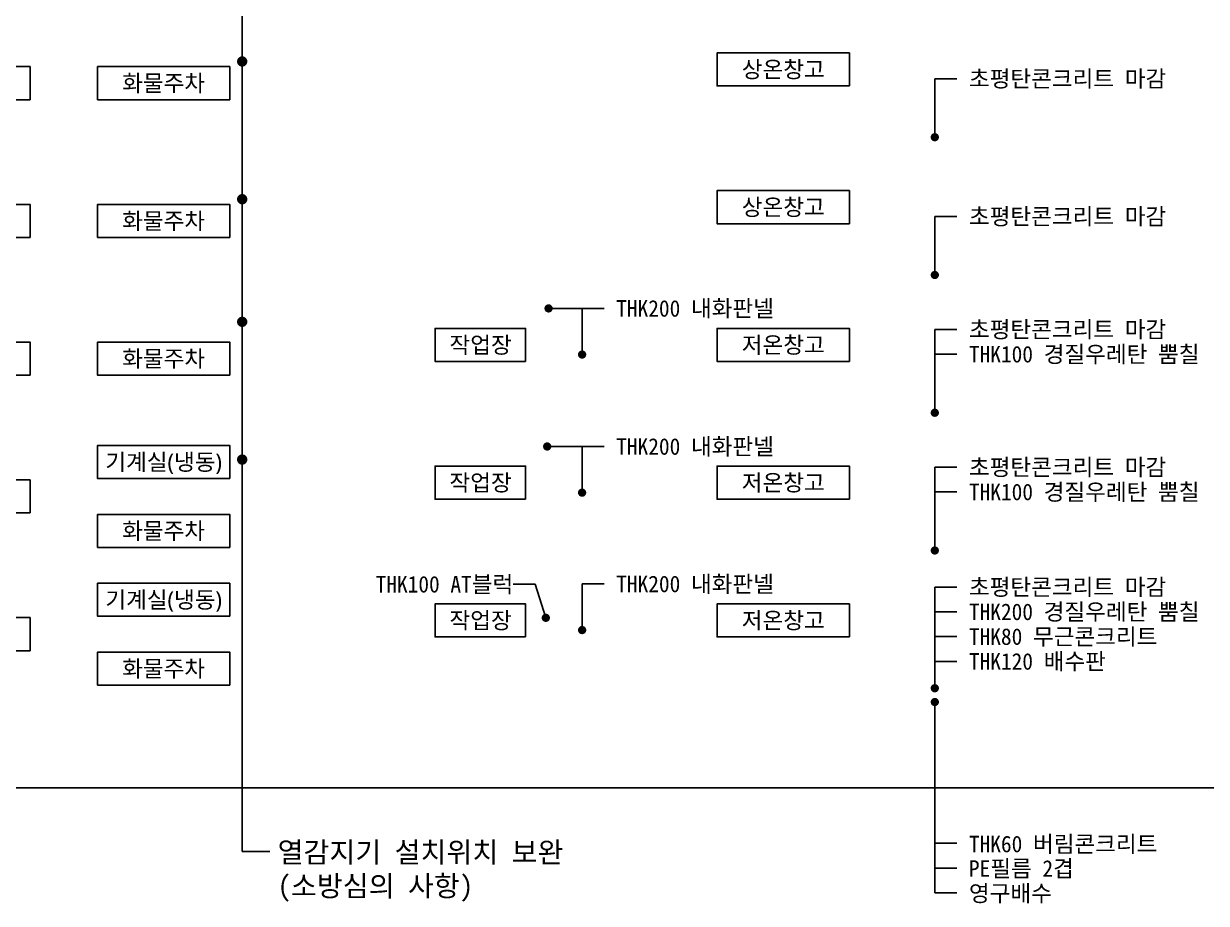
# Model space of a CAD drawing. Header units: millimetres. Extents: x -408440 to 245560, y -226171 to -13195.
# Drawn here: x 91702 to 177593, y -189653 to -125796 of the extents above; entities that cross this region are included whole.
import ezdxf
from ezdxf.enums import TextEntityAlignment as Align

# ---------------------------------------------------------------- set-up
doc = ezdxf.new("R2010")
doc.units = ezdxf.units.MM
doc.header["$LTSCALE"] = 5
doc.header["$MEASUREMENT"] = 0
doc.linetypes.add('DASHDOTX2', pattern=[2, 1, -0.5, 0, -0.5])
doc.layers.get('0').update_dxf_attribs({"linetype": 'CONTINUOUS'})
for name, color, linetype, lineweight in [('A-MKXS-LEAD', 7, 'CONTINUOUS', 25), ('A-MKXS-MAK2', 3, 'DASHDOTX2', 25), ('A-MKXS-TEXT1', 3, 'CONTINUOUS', 25), ('A-MKXX-NAME', 3, 'CONTINUOUS', 25), ('A-MKXX-SYMB', 7, 'CONTINUOUS', 25)]:
    doc.layers.add(name, color=color, linetype=linetype, lineweight=lineweight)
doc.styles.add('돋움체', font='')
doc.styles.add('맑은고딕', font='malgun.ttf')
doc.styles.get('돋움체').set_extended_font_data('DotumChe')

# ---------------------------------------------------------------- blocks, each defined once
blk = doc.blocks.new('횡단면도_실명')
at = {"layer": 'A-MKXX-SYMB'}
for points in [[(274312, 68175), (264712, 68175), (264712, 70575), (274312, 70575)], [(214813, 67175), (205212, 67175), (205212, 69575), (214813, 69575)], [(229313, 67175), (219712, 67175), (219712, 69575), (229313, 69575)], [(274312, 58175), (264712, 58175), (264712, 60575), (274312, 60575)], [(214813, 57175), (205212, 57175), (205212, 59575), (214813, 59575)], [(229313, 57175), (219712, 57175), (219712, 59575), (229313, 59575)], [(250794, 48175), (244231, 48175), (244231, 50575), (250794, 50575)], [(274312, 48175), (264712, 48175), (264712, 50575), (274312, 50575)], [(214813, 47175), (205212, 47175), (205212, 49575), (214813, 49575)], [(229313, 47175), (219712, 47175), (219712, 49575), (229313, 49575)], [(229313, 39675), (219712, 39675), (219712, 42075), (229313, 42075)], [(250794, 38175), (244231, 38175), (244231, 40575), (250794, 40575)], [(274312, 38175), (264712, 38175), (264712, 40575), (274312, 40575)], [(214813, 37175), (205212, 37175), (205212, 39575), (214813, 39575)], [(229313, 34675), (219712, 34675), (219712, 37075), (229313, 37075)], [(229313, 29675), (219712, 29675), (219712, 32075), (229313, 32075)], [(250794, 28175), (244231, 28175), (244231, 30575), (250794, 30575)], [(274312, 28175), (264712, 28175), (264712, 30575), (274312, 30575)], [(214813, 27175), (205212, 27175), (205212, 29575), (214813, 29575)], [(229313, 24675), (219712, 24675), (219712, 27075), (229313, 27075)]]:
    blk.add_lwpolyline(points, close=True, dxfattribs=at)
at = {"layer": 'A-MKXX-NAME', "style": '맑은고딕'}
for s, p in [('상온창고', (269512, 69375)), ('화물주차', (224513, 68375)), ('상온창고', (269512, 59375)), ('화물주차', (224513, 58375)), ('작업장', (247531, 49375)), ('저온창고', (269512, 49375)), ('화물주차', (224513, 48375)), ('기계실(냉동)', (224513, 40875)), ('작업장', (247531, 39375)), ('저온창고', (269512, 39375)), ('화물주차', (224513, 35875)), ('기계실(냉동)', (224513, 30875)), ('작업장', (247531, 29375)), ('저온창고', (269512, 29375)), ('화물주차', (224513, 25875))]:
    blk.add_text(s, height=1200, dxfattribs=at).set_placement(p, align=Align.MIDDLE_CENTER)
blk = doc.blocks.new('0624 확대단면 표기-2')
at = {"layer": 'A-MKXS-MAK2', "ltscale": 1200, "const_width": 120}
blk.add_lwpolyline([(160343, 145880), (267143, 145880, -0.414214), (268343, 144680), (268343, 43354, -0.414214), (267143, 42154), (160343, 42154, -0.414214), (159143, 43354), (159143, 144680, -0.414214)], format="xyb", close=True, dxfattribs=at)

msp = doc.modelspace()

# ---------------------------------------------------------------- linework, layer by layer
at = {"layer": 'A-MKXS-LEAD'}
for p, q in [((107572.5, -98540), (107572.5, -185887.9)), ((157872.5, -134040), (157872.5, -129790)), ((159472.5, -129790), (157872.5, -129790)), ((157872.5, -144040), (157872.5, -139790)), ((159472.5, -139790), (157872.5, -139790)), ((133858.4, -146466.6), (129822.5, -146466.6)), ((132258.4, -149816.6), (132258.4, -146466.6)), ((157872.5, -154040), (157872.5, -147990)), ((159472.5, -147990), (157872.5, -147990)), ((159472.5, -149790), (157872.5, -149790)), ((133858.4, -156490), (129722.5, -156490)), ((132258.4, -159840), (132258.4, -156490)), ((157872.5, -164040), (157872.5, -157990)), ((159472.5, -157990), (157872.5, -157990)), ((159472.5, -159790), (157872.5, -159790)), ((127255.9, -166490), (128855.9, -166490)), ((129622.5, -168924), (128855.9, -166490)), ((132258.4, -169816.6), (132258.4, -166466.6)), ((133858.4, -166466.6), (132258.4, -166466.6)), ((157872.5, -174040), (157872.5, -166690)), ((159472.5, -166690), (157872.5, -166690)), ((159472.5, -168490), (157872.5, -168490)), ((159472.5, -170290), (157872.5, -170290)), ((159472.5, -172090), (157872.5, -172090)), ((157872.5, -175040), (157872.5, -188890)), ((159472.5, -185290), (157872.5, -185290)), ((109572.5, -185887.9), (107572.5, -185887.9)), ((159472.5, -187090), (157872.5, -187090)), ((159472.5, -188890), (157872.5, -188890))]:
    msp.add_line(p, q, dxfattribs=at)
for points, const_width in [([(107385, -128540, -1), (107760, -128540, -1)], 375), ([(157722.5, -134040, 1), (158022.5, -134040, 1)], 300), ([(107385, -138540, -1), (107760, -138540, -1)], 375), ([(157722.5, -144040, 1), (158022.5, -144040, 1)], 300), ([(129672.5, -146466.6, 1), (129972.5, -146466.6, 1)], 300), ([(107385, -147440, -1), (107760, -147440, -1)], 375), ([(132108.4, -149816.6, 1), (132408.4, -149816.6, 1)], 300), ([(157722.5, -154040, 1), (158022.5, -154040, 1)], 300), ([(129572.5, -156490, 1), (129872.5, -156490, 1)], 300), ([(107385, -157440, -1), (107760, -157440, -1)], 375), ([(132108.4, -159840, 1), (132408.4, -159840, 1)], 300), ([(157722.5, -164040, 1), (158022.5, -164040, 1)], 300), ([(129472.5, -168924, 1), (129772.5, -168924, 1)], 300), ([(132108.4, -169816.6, 1), (132408.4, -169816.6, 1)], 300), ([(157722.5, -174040, 1), (158022.5, -174040, 1)], 300), ([(157722.5, -175040, -1), (158022.5, -175040, -1)], 300)]:
    msp.add_lwpolyline(points, format="xyb", close=True, dxfattribs=dict(at, const_width=const_width))

# ---------------------------------------------------------------- block references
for name, p in [('0624 확대단면 표기-2', (-71770, -223420)), ('횡단면도_실명', (-122645.4, -198490))]:
    msp.add_blockref(name, p)

# ---------------------------------------------------------------- texts
at = {"layer": 'A-MKXS-TEXT1', "style": '돋움체'}
for s, height, p in [('초평탄콘크리트 마감', 1200, (160350.1, -129790)), ('초평탄콘크리트 마감', 1200, (160350.1, -139790)), ('THK200 내화판넬', 1200, (134736, -146466.6)), ('초평탄콘크리트 마감', 1200, (160350.1, -147990)), ('THK100 경질우레탄 뿜칠', 1200, (160350.1, -149790)), ('THK200 내화판넬', 1200, (134736, -156490)), ('초평탄콘크리트 마감', 1200, (160350.1, -157990)), ('THK100 경질우레탄 뿜칠', 1200, (160350.1, -159790)), ('THK200 내화판넬', 1200, (134736, -166466.6)), ('초평탄콘크리트 마감', 1200, (160350.1, -166690)), ('THK200 경질우레탄 뿜칠', 1200, (160350.1, -168490)), ('THK80 무근콘크리트', 1200, (160350.1, -170290)), ('THK120 배수판', 1200, (160350.1, -172090)), ('THK60 버림콘크리트', 1200, (160350.1, -185344.3)), ('열감지기 설치위치 보완 ', 1500, (110144.6, -185947)), ('PE필름 2겹', 1200, (160350.1, -187123.6)), ('(소방심의 사항)', 1500, (110144.6, -188391.2)), ('영구배수', 1200, (160350.1, -188923.6))]:
    msp.add_text(s, height=height, dxfattribs=at).set_placement(p, align=Align.MIDDLE_LEFT)
msp.add_text('THK100 AT블럭', height=1200, dxfattribs=at).set_placement((127255.9, -166490), align=Align.MIDDLE_RIGHT)

doc.saveas('drawing.dxf')
